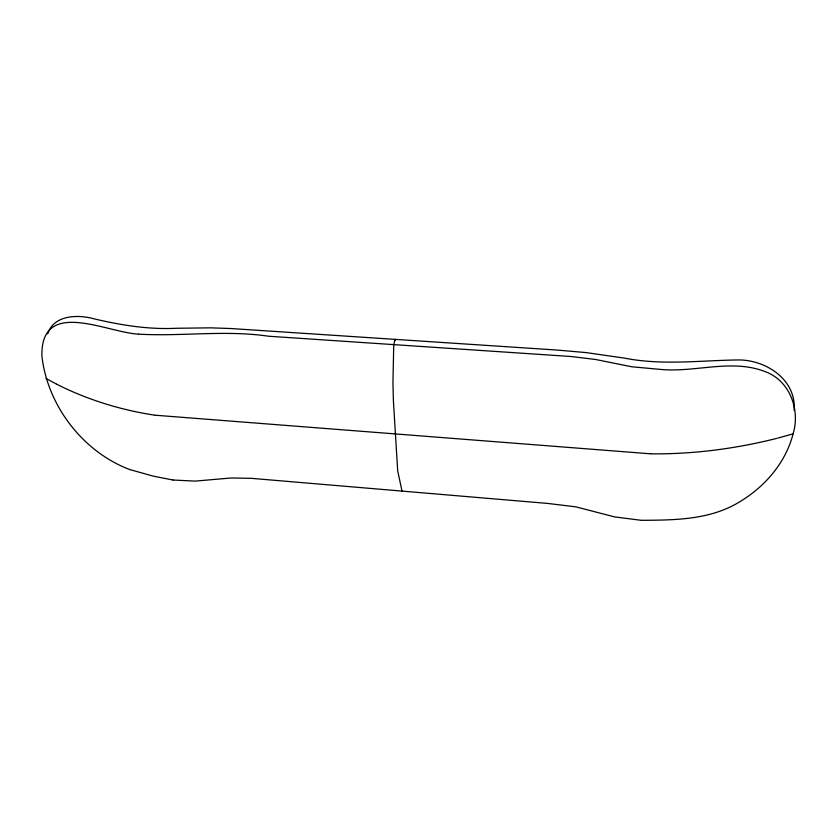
<?xml version="1.0" encoding="UTF-8"?>
<svg xmlns="http://www.w3.org/2000/svg" width="837" height="837" viewBox="0 0 837 837"><rect width="100%" height="100%" fill="white"/><g stroke="black" fill="none" stroke-linecap="round" stroke-linejoin="round"><path stroke-width="1.26" d="M794.114 410.371C796.636 379.433 765.321 359.261 737.219 359.962C699.732 360.527 661.858 365.487 624.632 358.142L585.879 352.565L557.086 350.054L230.583 328.512L210.39 327.842L175.948 328.282C148.39 329.632 121.03 325.154 94.288 318.887C78.186 314.356 53.819 314.639 47.73 333.848M641.519 520.311C674.35 520.112 709.389 519.955 738.454 502.545C764.233 487.521 785.598 463.143 793.089 433.869C800.454 409.921 789.804 380.553 765.227 371.649C732.04 358.675 696.394 372.339 662.057 369.546M793.089 433.869L777.772 438.117M776.684 438.4C735.744 448.716 693.475 454.261 651.228 453.832M661.816 369.535L631.747 366.773L595.233 359.418L571.033 356.51L268.531 336.223C225.299 329.862 181.974 336.589 138.733 334.162M650.726 453.821L155.002 415.204M641.142 520.3L614.609 516.9L575.793 506.845L547.764 503.435L251.362 478.335L230.97 477.99L195.22 481.108L173.018 480.019M138.523 334.141C106.749 332.582 40.856 297.658 41.881 355.851C47.311 405.401 82.947 451.949 129.745 469.536M154.563 415.142C120.81 410.025 87.278 399.688 56.634 384.183M172.924 480.009L153.213 476.127L129.808 469.557M56.382 384.057L45.962 378.418M402.022 491.078L397.69 470.875L393.421 401.195L392.94 382.635L393.746 344.593L395.116 339.372L395.127 340.209"/></g></svg>
